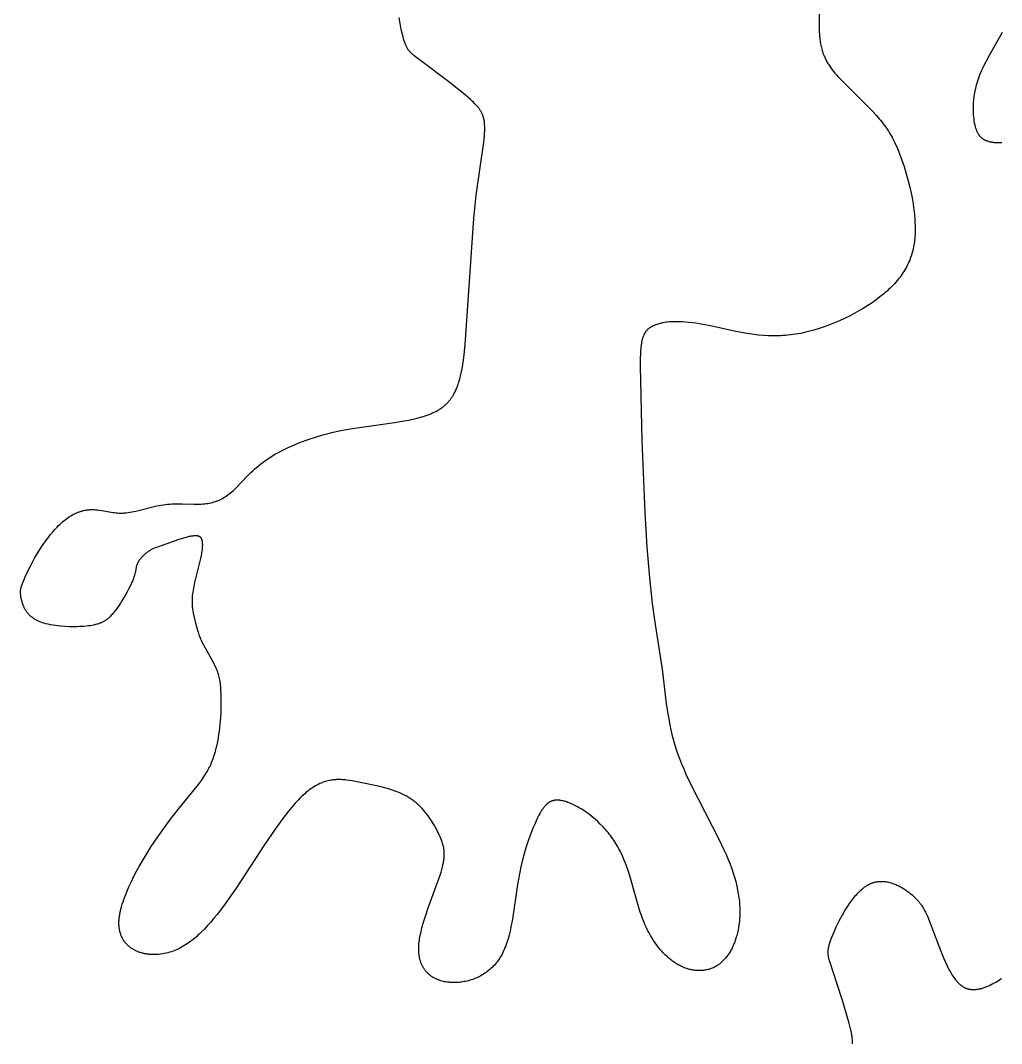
# Model space of a CAD drawing. Extents: x -2154 to -1864, y -146 to 54.
# Drawn here: x -2064.8 to -2005, y -83.5 to -21.1 of the extents above; entities that cross this region are included whole.
import ezdxf

# ---------------------------------------------------------------- set-up
doc = ezdxf.new("R2010")
doc.units = 0
doc.layers.add('DEFAULT', color=7, linetype='CONTINUOUS')

msp = doc.modelspace()

# ---------------------------------------------------------------- linework, layer by layer
at = {"layer": 'DEFAULT'}
for points in [[(-2016.063, -19.607), (-2016.094, -21.351), (-2016.091, -21.563), (-2016.085, -21.776), (-2016.073, -21.974), (-2016.065, -22.073), (-2016.055, -22.171), (-2016.045, -22.257), (-2016.033, -22.343), (-2016.019, -22.428), (-2016.004, -22.513), (-2015.988, -22.598), (-2015.969, -22.682), (-2015.949, -22.766), (-2015.926, -22.85), (-2015.906, -22.921), (-2015.884, -22.993), (-2015.86, -23.063), (-2015.835, -23.134), (-2015.808, -23.203), (-2015.78, -23.272), (-2015.75, -23.341), (-2015.719, -23.408), (-2015.689, -23.47), (-2015.658, -23.531), (-2015.625, -23.591), (-2015.592, -23.651), (-2015.557, -23.71), (-2015.521, -23.768), (-2015.484, -23.826), (-2015.446, -23.883), (-2015.37, -23.991), (-2015.29, -24.098), (-2015.207, -24.202), (-2015.122, -24.304), (-2015.025, -24.415), (-2014.927, -24.524), (-2014.725, -24.738), (-2012.829, -26.636), (-2012.589, -26.895), (-2012.418, -27.089), (-2012.335, -27.188), (-2012.254, -27.288), (-2012.172, -27.394), (-2012.092, -27.501), (-2012.015, -27.61), (-2011.94, -27.72), (-2011.861, -27.843), (-2011.785, -27.967), (-2011.711, -28.093), (-2011.641, -28.22), (-2011.564, -28.367), (-2011.49, -28.515), (-2011.419, -28.664), (-2011.351, -28.815), (-2011.265, -29.019), (-2011.182, -29.225), (-2011.037, -29.615), (-2010.904, -30.01), (-2010.771, -30.445), (-2010.65, -30.884), (-2010.538, -31.346), (-2010.44, -31.81), (-2010.397, -32.044), (-2010.358, -32.279), (-2010.324, -32.515), (-2010.294, -32.751), (-2010.269, -32.985), (-2010.249, -33.22), (-2010.238, -33.418), (-2010.23, -33.616), (-2010.228, -33.836), (-2010.232, -34.055), (-2010.237, -34.165), (-2010.243, -34.274), (-2010.252, -34.384), (-2010.263, -34.493), (-2010.275, -34.598), (-2010.29, -34.703), (-2010.307, -34.808), (-2010.326, -34.912), (-2010.347, -35.016), (-2010.371, -35.119), (-2010.397, -35.222), (-2010.425, -35.324), (-2010.456, -35.425), (-2010.489, -35.526), (-2010.525, -35.625), (-2010.563, -35.724), (-2010.605, -35.823), (-2010.648, -35.921), (-2010.695, -36.018), (-2010.743, -36.114), (-2010.797, -36.214), (-2010.854, -36.313), (-2010.913, -36.41), (-2010.974, -36.505), (-2011.038, -36.599), (-2011.103, -36.692), (-2011.171, -36.783), (-2011.241, -36.873), (-2011.322, -36.971), (-2011.405, -37.068), (-2011.49, -37.162), (-2011.577, -37.255), (-2011.666, -37.346), (-2011.757, -37.435), (-2011.849, -37.522), (-2011.943, -37.608), (-2012.049, -37.701), (-2012.156, -37.792), (-2012.376, -37.969), (-2012.614, -38.149), (-2012.858, -38.321), (-2013.123, -38.498), (-2013.392, -38.666), (-2013.666, -38.828), (-2013.944, -38.983), (-2014.239, -39.137), (-2014.538, -39.284), (-2014.84, -39.423), (-2015.146, -39.554), (-2015.458, -39.678), (-2015.774, -39.794), (-2016.093, -39.901), (-2016.415, -39.998), (-2016.735, -40.084), (-2017.058, -40.159), (-2017.215, -40.192), (-2017.373, -40.221), (-2017.531, -40.248), (-2017.69, -40.271), (-2017.842, -40.291), (-2017.994, -40.307), (-2018.147, -40.321), (-2018.3, -40.331), (-2018.453, -40.339), (-2018.607, -40.344), (-2018.76, -40.346), (-2018.913, -40.346), (-2019.204, -40.338), (-2019.494, -40.321), (-2019.784, -40.296), (-2020.073, -40.263), (-2020.347, -40.225), (-2020.62, -40.182), (-2021.165, -40.081), (-2022.722, -39.742), (-2023.181, -39.649), (-2023.395, -39.611), (-2023.609, -39.578), (-2023.824, -39.548), (-2024.04, -39.523), (-2024.233, -39.506), (-2024.426, -39.493), (-2024.619, -39.485), (-2024.813, -39.482), (-2024.949, -39.484), (-2025.085, -39.489), (-2025.22, -39.498), (-2025.356, -39.511), (-2025.431, -39.52), (-2025.507, -39.531), (-2025.582, -39.543), (-2025.657, -39.557), (-2025.726, -39.571), (-2025.794, -39.587), (-2025.861, -39.604), (-2025.928, -39.624), (-2025.989, -39.643), (-2026.049, -39.664), (-2026.108, -39.687), (-2026.167, -39.711), (-2026.219, -39.736), (-2026.245, -39.748), (-2026.271, -39.762), (-2026.296, -39.775), (-2026.322, -39.79), (-2026.347, -39.804), (-2026.371, -39.819), (-2026.394, -39.834), (-2026.416, -39.848), (-2026.438, -39.864), (-2026.459, -39.879), (-2026.48, -39.895), (-2026.501, -39.912), (-2026.521, -39.929), (-2026.541, -39.947), (-2026.56, -39.964), (-2026.578, -39.981), (-2026.596, -40), (-2026.613, -40.018), (-2026.63, -40.037), (-2026.646, -40.056), (-2026.662, -40.076), (-2026.678, -40.096), (-2026.693, -40.118), (-2026.708, -40.14), (-2026.723, -40.162), (-2026.737, -40.185), (-2026.75, -40.208), (-2026.763, -40.231), (-2026.775, -40.255), (-2026.787, -40.279), (-2026.799, -40.307), (-2026.811, -40.335), (-2026.823, -40.363), (-2026.834, -40.392), (-2026.844, -40.42), (-2026.854, -40.449), (-2026.872, -40.507), (-2026.882, -40.542), (-2026.891, -40.577), (-2026.908, -40.648), (-2026.922, -40.718), (-2026.935, -40.79), (-2026.952, -40.903), (-2026.966, -41.016), (-2026.978, -41.13), (-2026.987, -41.243), (-2026.999, -41.462), (-2027.007, -41.681), (-2027.013, -42.201), (-2026.904, -46.728), (-2026.727, -51.131), (-2026.603, -53.25), (-2026.451, -55.124), (-2026.276, -56.677), (-2026.092, -57.965), (-2025.664, -60.683), (-2025.417, -62.779), (-2025.343, -63.3), (-2025.25, -63.847), (-2025.197, -64.119), (-2025.139, -64.39), (-2025.071, -64.679), (-2024.997, -64.967), (-2024.916, -65.253), (-2024.828, -65.537), (-2024.727, -65.841), (-2024.617, -66.142), (-2024.489, -66.47), (-2024.357, -66.784), (-2024.219, -67.096), (-2023.919, -67.736), (-2022.198, -71.101), (-2021.905, -71.716), (-2021.771, -72.011), (-2021.644, -72.309), (-2021.53, -72.592), (-2021.424, -72.877), (-2021.336, -73.137), (-2021.254, -73.399), (-2021.181, -73.664), (-2021.115, -73.93), (-2021.065, -74.165), (-2021.022, -74.402), (-2020.986, -74.64), (-2020.959, -74.879), (-2020.942, -75.09), (-2020.931, -75.301), (-2020.928, -75.512), (-2020.929, -75.618), (-2020.932, -75.723), (-2020.942, -75.909), (-2020.958, -76.095), (-2020.981, -76.279), (-2021.009, -76.463), (-2021.041, -76.631), (-2021.078, -76.797), (-2021.119, -76.953), (-2021.164, -77.108), (-2021.21, -77.25), (-2021.261, -77.39), (-2021.289, -77.46), (-2021.317, -77.529), (-2021.347, -77.597), (-2021.378, -77.665), (-2021.408, -77.726), (-2021.438, -77.786), (-2021.47, -77.845), (-2021.503, -77.904), (-2021.537, -77.962), (-2021.572, -78.02), (-2021.609, -78.076), (-2021.647, -78.132), (-2021.682, -78.182), (-2021.719, -78.231), (-2021.757, -78.28), (-2021.796, -78.327), (-2021.836, -78.374), (-2021.877, -78.419), (-2021.919, -78.464), (-2021.963, -78.507), (-2022.004, -78.547), (-2022.047, -78.585), (-2022.091, -78.623), (-2022.135, -78.659), (-2022.181, -78.694), (-2022.228, -78.728), (-2022.275, -78.76), (-2022.323, -78.792), (-2022.371, -78.82), (-2022.419, -78.848), (-2022.468, -78.874), (-2022.517, -78.899), (-2022.567, -78.922), (-2022.618, -78.944), (-2022.67, -78.965), (-2022.722, -78.984), (-2022.774, -79.002), (-2022.827, -79.018), (-2022.88, -79.032), (-2022.934, -79.045), (-2022.988, -79.057), (-2023.042, -79.067), (-2023.097, -79.076), (-2023.151, -79.083), (-2023.207, -79.089), (-2023.264, -79.093), (-2023.32, -79.096), (-2023.376, -79.097), (-2023.433, -79.097), (-2023.489, -79.096), (-2023.545, -79.093), (-2023.602, -79.089), (-2023.66, -79.083), (-2023.718, -79.075), (-2023.777, -79.066), (-2023.835, -79.056), (-2023.892, -79.044), (-2023.95, -79.031), (-2024.007, -79.017), (-2024.063, -79.001), (-2024.123, -78.983), (-2024.183, -78.963), (-2024.242, -78.943), (-2024.3, -78.921), (-2024.359, -78.897), (-2024.416, -78.872), (-2024.473, -78.847), (-2024.53, -78.82), (-2024.595, -78.787), (-2024.66, -78.752), (-2024.724, -78.716), (-2024.787, -78.679), (-2024.849, -78.64), (-2024.911, -78.6), (-2024.971, -78.559), (-2025.031, -78.517), (-2025.089, -78.473), (-2025.147, -78.429), (-2025.203, -78.384), (-2025.259, -78.338), (-2025.314, -78.29), (-2025.368, -78.242), (-2025.474, -78.143), (-2025.53, -78.088), (-2025.585, -78.031), (-2025.693, -77.916), (-2025.796, -77.797), (-2025.896, -77.675), (-2026, -77.539), (-2026.1, -77.399), (-2026.196, -77.256), (-2026.287, -77.111), (-2026.383, -76.95), (-2026.473, -76.785), (-2026.56, -76.618), (-2026.641, -76.449), (-2026.721, -76.272), (-2026.796, -76.094), (-2026.867, -75.913), (-2026.934, -75.731), (-2027.005, -75.525), (-2027.072, -75.317), (-2027.608, -73.453), (-2027.754, -72.991), (-2027.833, -72.762), (-2027.917, -72.535), (-2028.006, -72.31), (-2028.101, -72.088), (-2028.203, -71.869), (-2028.256, -71.761), (-2028.312, -71.654), (-2028.369, -71.548), (-2028.428, -71.444), (-2028.49, -71.34), (-2028.553, -71.238), (-2028.618, -71.139), (-2028.685, -71.042), (-2028.754, -70.945), (-2028.825, -70.85), (-2028.897, -70.758), (-2028.97, -70.667), (-2029.046, -70.577), (-2029.122, -70.488), (-2029.201, -70.402), (-2029.281, -70.316), (-2029.445, -70.149), (-2029.605, -69.997), (-2029.769, -69.85), (-2029.938, -69.709), (-2030.112, -69.573), (-2030.282, -69.448), (-2030.456, -69.329), (-2030.623, -69.222), (-2030.708, -69.171), (-2030.794, -69.121), (-2030.875, -69.077), (-2030.956, -69.034), (-2031.038, -68.992), (-2031.12, -68.952), (-2031.196, -68.918), (-2031.272, -68.885), (-2031.349, -68.853), (-2031.427, -68.824), (-2031.496, -68.799), (-2031.566, -68.777), (-2031.636, -68.756), (-2031.707, -68.737), (-2031.768, -68.724), (-2031.83, -68.712), (-2031.861, -68.707), (-2031.892, -68.702), (-2031.923, -68.698), (-2031.954, -68.695), (-2031.981, -68.693), (-2032.008, -68.691), (-2032.034, -68.69), (-2032.061, -68.689), (-2032.088, -68.689), (-2032.115, -68.69), (-2032.141, -68.691), (-2032.168, -68.693), (-2032.192, -68.695), (-2032.215, -68.698), (-2032.239, -68.702), (-2032.263, -68.706), (-2032.286, -68.71), (-2032.309, -68.715), (-2032.332, -68.721), (-2032.355, -68.728), (-2032.377, -68.734), (-2032.398, -68.741), (-2032.419, -68.749), (-2032.44, -68.757), (-2032.461, -68.766), (-2032.481, -68.775), (-2032.501, -68.785), (-2032.521, -68.796), (-2032.541, -68.807), (-2032.561, -68.818), (-2032.58, -68.83), (-2032.599, -68.842), (-2032.617, -68.855), (-2032.636, -68.868), (-2032.654, -68.882), (-2032.672, -68.896), (-2032.69, -68.912), (-2032.709, -68.927), (-2032.727, -68.943), (-2032.744, -68.96), (-2032.761, -68.977), (-2032.778, -68.994), (-2032.812, -69.029), (-2032.846, -69.069), (-2032.88, -69.109), (-2032.912, -69.151), (-2032.943, -69.193), (-2032.976, -69.241), (-2033.008, -69.289), (-2033.039, -69.338), (-2033.069, -69.388), (-2033.132, -69.498), (-2033.192, -69.609), (-2033.253, -69.731), (-2033.312, -69.854), (-2033.428, -70.107), (-2033.539, -70.362), (-2033.643, -70.619), (-2033.742, -70.879), (-2033.87, -71.239), (-2033.988, -71.603), (-2034.096, -71.969), (-2034.194, -72.339), (-2034.295, -72.763), (-2034.384, -73.19), (-2034.495, -73.828), (-2034.812, -75.958), (-2034.904, -76.441), (-2034.956, -76.682), (-2035.015, -76.921), (-2035.078, -77.149), (-2035.112, -77.262), (-2035.148, -77.375), (-2035.185, -77.481), (-2035.223, -77.587), (-2035.264, -77.692), (-2035.307, -77.796), (-2035.351, -77.895), (-2035.397, -77.993), (-2035.446, -78.089), (-2035.498, -78.184), (-2035.551, -78.273), (-2035.606, -78.361), (-2035.664, -78.446), (-2035.725, -78.53), (-2035.785, -78.608), (-2035.847, -78.684), (-2035.912, -78.757), (-2035.979, -78.829), (-2036.049, -78.899), (-2036.12, -78.966), (-2036.194, -79.031), (-2036.269, -79.094), (-2036.343, -79.151), (-2036.418, -79.207), (-2036.495, -79.26), (-2036.574, -79.311), (-2036.654, -79.359), (-2036.735, -79.405), (-2036.817, -79.449), (-2036.901, -79.491), (-2036.982, -79.529), (-2037.065, -79.564), (-2037.148, -79.598), (-2037.232, -79.629), (-2037.317, -79.658), (-2037.403, -79.685), (-2037.49, -79.709), (-2037.577, -79.731), (-2037.66, -79.75), (-2037.744, -79.767), (-2037.829, -79.782), (-2037.914, -79.795), (-2037.999, -79.806), (-2038.085, -79.814), (-2038.17, -79.82), (-2038.256, -79.824), (-2038.338, -79.826), (-2038.421, -79.826), (-2038.503, -79.823), (-2038.585, -79.818), (-2038.638, -79.814), (-2038.69, -79.809), (-2038.743, -79.803), (-2038.796, -79.796), (-2038.873, -79.784), (-2038.949, -79.77), (-2039.026, -79.753), (-2039.101, -79.734), (-2039.174, -79.714), (-2039.246, -79.691), (-2039.317, -79.665), (-2039.353, -79.652), (-2039.388, -79.637), (-2039.421, -79.623), (-2039.455, -79.608), (-2039.488, -79.593), (-2039.521, -79.576), (-2039.554, -79.56), (-2039.586, -79.542), (-2039.618, -79.524), (-2039.65, -79.506), (-2039.68, -79.487), (-2039.711, -79.467), (-2039.741, -79.447), (-2039.771, -79.427), (-2039.8, -79.405), (-2039.829, -79.384), (-2039.857, -79.361), (-2039.885, -79.338), (-2039.912, -79.315), (-2039.939, -79.29), (-2039.966, -79.266), (-2039.992, -79.24), (-2040.017, -79.214), (-2040.042, -79.188), (-2040.066, -79.161), (-2040.09, -79.134), (-2040.113, -79.105), (-2040.136, -79.076), (-2040.158, -79.047), (-2040.18, -79.017), (-2040.201, -78.987), (-2040.221, -78.956), (-2040.241, -78.925), (-2040.26, -78.893), (-2040.279, -78.86), (-2040.297, -78.826), (-2040.315, -78.792), (-2040.332, -78.757), (-2040.348, -78.723), (-2040.363, -78.687), (-2040.378, -78.652), (-2040.392, -78.616), (-2040.405, -78.578), (-2040.419, -78.54), (-2040.431, -78.501), (-2040.443, -78.462), (-2040.453, -78.423), (-2040.463, -78.383), (-2040.473, -78.344), (-2040.481, -78.304), (-2040.49, -78.261), (-2040.497, -78.218), (-2040.504, -78.174), (-2040.51, -78.131), (-2040.515, -78.087), (-2040.52, -78.043), (-2040.526, -77.955), (-2040.53, -77.86), (-2040.531, -77.764), (-2040.529, -77.668), (-2040.524, -77.572), (-2040.516, -77.468), (-2040.504, -77.365), (-2040.491, -77.262), (-2040.475, -77.159), (-2040.456, -77.049), (-2040.435, -76.939), (-2040.387, -76.721), (-2040.331, -76.493), (-2040.269, -76.266), (-2040.194, -76.013), (-2040.114, -75.761), (-2039.944, -75.262), (-2039.282, -73.437), (-2039.222, -73.258), (-2039.166, -73.078), (-2039.121, -72.92), (-2039.08, -72.762), (-2039.049, -72.63), (-2039.022, -72.497), (-2039.01, -72.43), (-2039, -72.363), (-2038.991, -72.296), (-2038.983, -72.228), (-2038.978, -72.171), (-2038.974, -72.114), (-2038.971, -72.057), (-2038.97, -72), (-2038.97, -71.957), (-2038.97, -71.914), (-2038.972, -71.871), (-2038.975, -71.828), (-2038.979, -71.778), (-2038.984, -71.728), (-2038.99, -71.678), (-2038.998, -71.629), (-2039.007, -71.58), (-2039.017, -71.531), (-2039.029, -71.482), (-2039.041, -71.434), (-2039.054, -71.386), (-2039.069, -71.338), (-2039.1, -71.244), (-2039.12, -71.189), (-2039.141, -71.134), (-2039.185, -71.025), (-2039.231, -70.918), (-2039.28, -70.812), (-2039.391, -70.583), (-2039.509, -70.359), (-2039.576, -70.239), (-2039.646, -70.121), (-2039.718, -70.004), (-2039.792, -69.888), (-2039.872, -69.769), (-2039.956, -69.652), (-2040.042, -69.537), (-2040.131, -69.425), (-2040.225, -69.313), (-2040.323, -69.204), (-2040.424, -69.098), (-2040.528, -68.995), (-2040.582, -68.945), (-2040.637, -68.896), (-2040.692, -68.848), (-2040.748, -68.802), (-2040.806, -68.756), (-2040.864, -68.711), (-2040.923, -68.668), (-2040.983, -68.626), (-2041.045, -68.585), (-2041.108, -68.546), (-2041.171, -68.507), (-2041.236, -68.47), (-2041.3, -68.434), (-2041.366, -68.399), (-2041.499, -68.334), (-2041.639, -68.27), (-2041.781, -68.211), (-2041.924, -68.156), (-2042.068, -68.104), (-2042.221, -68.054), (-2042.374, -68.007), (-2042.683, -67.921), (-2043.005, -67.842), (-2044.104, -67.605), (-2044.598, -67.51), (-2044.764, -67.483), (-2044.929, -67.462), (-2045.011, -67.453), (-2045.094, -67.446), (-2045.177, -67.44), (-2045.26, -67.436), (-2045.343, -67.434), (-2045.426, -67.433), (-2045.483, -67.434), (-2045.54, -67.436), (-2045.597, -67.44), (-2045.654, -67.444), (-2045.71, -67.449), (-2045.767, -67.455), (-2045.824, -67.463), (-2045.88, -67.471), (-2045.966, -67.487), (-2046.052, -67.505), (-2046.137, -67.526), (-2046.221, -67.55), (-2046.309, -67.578), (-2046.397, -67.609), (-2046.483, -67.643), (-2046.569, -67.679), (-2046.661, -67.723), (-2046.751, -67.769), (-2046.84, -67.818), (-2046.927, -67.87), (-2047.023, -67.931), (-2047.116, -67.995), (-2047.207, -68.061), (-2047.297, -68.13), (-2047.395, -68.21), (-2047.491, -68.293), (-2047.585, -68.379), (-2047.677, -68.466), (-2047.778, -68.566), (-2047.876, -68.669), (-2048.068, -68.878), (-2048.272, -69.114), (-2048.469, -69.355), (-2048.676, -69.618), (-2048.877, -69.885), (-2049.289, -70.458), (-2049.918, -71.382), (-2051.675, -74.058), (-2052.059, -74.618), (-2052.456, -75.169), (-2052.832, -75.659), (-2053.027, -75.9), (-2053.226, -76.136), (-2053.417, -76.35), (-2053.612, -76.559), (-2053.804, -76.751), (-2053.903, -76.845), (-2054.003, -76.937), (-2054.099, -77.023), (-2054.198, -77.107), (-2054.298, -77.189), (-2054.399, -77.269), (-2054.498, -77.343), (-2054.599, -77.415), (-2054.701, -77.484), (-2054.805, -77.551), (-2054.906, -77.612), (-2055.01, -77.671), (-2055.114, -77.727), (-2055.221, -77.779), (-2055.32, -77.824), (-2055.42, -77.867), (-2055.522, -77.906), (-2055.624, -77.942), (-2055.733, -77.977), (-2055.843, -78.007), (-2055.953, -78.034), (-2056.065, -78.058), (-2056.175, -78.077), (-2056.286, -78.093), (-2056.398, -78.105), (-2056.509, -78.113), (-2056.618, -78.117), (-2056.673, -78.118), (-2056.728, -78.117), (-2056.782, -78.116), (-2056.837, -78.114), (-2056.891, -78.11), (-2056.946, -78.106), (-2056.998, -78.101), (-2057.051, -78.095), (-2057.103, -78.088), (-2057.155, -78.08), (-2057.207, -78.071), (-2057.259, -78.061), (-2057.31, -78.05), (-2057.362, -78.037), (-2057.411, -78.025), (-2057.46, -78.011), (-2057.509, -77.996), (-2057.558, -77.98), (-2057.606, -77.963), (-2057.654, -77.945), (-2057.701, -77.926), (-2057.748, -77.905), (-2057.793, -77.884), (-2057.838, -77.862), (-2057.882, -77.839), (-2057.926, -77.815), (-2057.969, -77.79), (-2058.012, -77.764), (-2058.053, -77.737), (-2058.094, -77.708), (-2058.134, -77.679), (-2058.173, -77.649), (-2058.211, -77.617), (-2058.249, -77.585), (-2058.285, -77.552), (-2058.32, -77.517), (-2058.355, -77.482), (-2058.388, -77.445), (-2058.421, -77.408), (-2058.452, -77.369), (-2058.483, -77.329), (-2058.512, -77.288), (-2058.54, -77.246), (-2058.567, -77.204), (-2058.592, -77.161), (-2058.616, -77.117), (-2058.64, -77.07), (-2058.663, -77.022), (-2058.684, -76.974), (-2058.703, -76.925), (-2058.721, -76.875), (-2058.738, -76.825), (-2058.753, -76.774), (-2058.766, -76.723), (-2058.78, -76.667), (-2058.791, -76.61), (-2058.801, -76.554), (-2058.81, -76.496), (-2058.816, -76.439), (-2058.822, -76.381), (-2058.825, -76.324), (-2058.827, -76.266), (-2058.828, -76.201), (-2058.827, -76.137), (-2058.825, -76.072), (-2058.821, -76.008), (-2058.816, -75.944), (-2058.809, -75.879), (-2058.801, -75.815), (-2058.792, -75.751), (-2058.781, -75.681), (-2058.768, -75.61), (-2058.74, -75.47), (-2058.707, -75.331), (-2058.67, -75.193), (-2058.626, -75.043), (-2058.579, -74.893), (-2058.528, -74.745), (-2058.475, -74.598), (-2058.415, -74.441), (-2058.351, -74.285), (-2058.218, -73.976), (-2058.068, -73.655), (-2057.91, -73.337), (-2057.75, -73.033), (-2057.584, -72.732), (-2057.237, -72.138), (-2056.852, -71.523), (-2056.449, -70.919), (-2056.055, -70.361), (-2055.672, -69.847), (-2054.97, -68.964), (-2054.045, -67.826), (-2053.918, -67.658), (-2053.794, -67.488), (-2053.683, -67.327), (-2053.576, -67.163), (-2053.474, -66.996), (-2053.426, -66.911), (-2053.378, -66.825), (-2053.333, -66.74), (-2053.29, -66.653), (-2053.248, -66.565), (-2053.208, -66.477), (-2053.169, -66.386), (-2053.131, -66.294), (-2053.096, -66.201), (-2053.062, -66.107), (-2053.029, -66.009), (-2052.997, -65.911), (-2052.939, -65.712), (-2052.886, -65.512), (-2052.839, -65.31), (-2052.796, -65.103), (-2052.759, -64.895), (-2052.725, -64.686), (-2052.696, -64.477), (-2052.65, -64.066), (-2052.617, -63.654), (-2052.597, -63.276), (-2052.587, -62.896), (-2052.586, -62.559), (-2052.591, -62.256), (-2052.6, -62.003), (-2052.618, -61.75), (-2052.627, -61.651), (-2052.638, -61.551), (-2052.652, -61.451), (-2052.668, -61.352), (-2052.684, -61.27), (-2052.702, -61.188), (-2052.722, -61.107), (-2052.744, -61.027), (-2052.767, -60.954), (-2052.792, -60.881), (-2052.819, -60.809), (-2052.847, -60.738), (-2052.879, -60.665), (-2052.912, -60.592), (-2052.982, -60.449), (-2053.146, -60.138), (-2053.645, -59.234), (-2053.725, -59.079), (-2053.793, -58.935), (-2053.826, -58.863), (-2053.857, -58.79), (-2053.883, -58.724), (-2053.908, -58.658), (-2053.932, -58.592), (-2053.955, -58.525), (-2053.994, -58.402), (-2054.029, -58.279), (-2054.087, -58.044), (-2054.27, -57.264), (-2054.296, -57.128), (-2054.308, -57.052), (-2054.319, -56.976), (-2054.329, -56.9), (-2054.336, -56.823), (-2054.342, -56.736), (-2054.346, -56.649), (-2054.348, -56.562), (-2054.347, -56.474), (-2054.344, -56.38), (-2054.338, -56.285), (-2054.33, -56.191), (-2054.319, -56.097), (-2054.304, -55.987), (-2054.287, -55.878), (-2054.244, -55.644), (-2054.194, -55.412), (-2053.835, -53.946), (-2053.795, -53.754), (-2053.776, -53.658), (-2053.76, -53.562), (-2053.748, -53.483), (-2053.737, -53.404), (-2053.729, -53.325), (-2053.722, -53.246), (-2053.719, -53.186), (-2053.717, -53.126), (-2053.717, -53.097), (-2053.718, -53.067), (-2053.719, -53.037), (-2053.72, -53.007), (-2053.722, -52.982), (-2053.725, -52.956), (-2053.728, -52.931), (-2053.732, -52.906), (-2053.736, -52.884), (-2053.74, -52.863), (-2053.745, -52.841), (-2053.751, -52.82), (-2053.756, -52.802), (-2053.762, -52.785), (-2053.766, -52.776), (-2053.769, -52.767), (-2053.773, -52.759), (-2053.776, -52.75), (-2053.78, -52.743), (-2053.783, -52.736), (-2053.787, -52.729), (-2053.79, -52.722), (-2053.794, -52.715), (-2053.798, -52.708), (-2053.803, -52.701), (-2053.807, -52.694), (-2053.811, -52.689), (-2053.815, -52.683), (-2053.82, -52.678), (-2053.824, -52.672), (-2053.828, -52.667), (-2053.833, -52.662), (-2053.838, -52.656), (-2053.843, -52.651), (-2053.848, -52.647), (-2053.853, -52.642), (-2053.858, -52.637), (-2053.863, -52.633), (-2053.869, -52.628), (-2053.874, -52.624), (-2053.88, -52.62), (-2053.886, -52.616), (-2053.892, -52.612), (-2053.898, -52.608), (-2053.905, -52.605), (-2053.911, -52.601), (-2053.918, -52.598), (-2053.924, -52.595), (-2053.931, -52.592), (-2053.938, -52.589), (-2053.945, -52.586), (-2053.952, -52.583), (-2053.959, -52.581), (-2053.966, -52.578), (-2053.973, -52.576), (-2053.98, -52.574), (-2053.994, -52.57), (-2054.003, -52.568), (-2054.013, -52.566), (-2054.022, -52.564), (-2054.031, -52.562), (-2054.049, -52.559), (-2054.068, -52.557), (-2054.086, -52.555), (-2054.105, -52.554), (-2054.123, -52.553), (-2054.142, -52.553), (-2054.165, -52.553), (-2054.187, -52.553), (-2054.21, -52.554), (-2054.232, -52.555), (-2054.278, -52.559), (-2054.323, -52.565), (-2054.377, -52.572), (-2054.431, -52.582), (-2054.485, -52.592), (-2054.539, -52.604), (-2054.628, -52.624), (-2054.717, -52.647), (-2054.893, -52.697), (-2055.166, -52.782), (-2056.257, -53.157), (-2056.443, -53.223), (-2056.535, -53.258), (-2056.627, -53.295), (-2056.71, -53.332), (-2056.751, -53.352), (-2056.792, -53.373), (-2056.833, -53.394), (-2056.874, -53.417), (-2056.914, -53.441), (-2056.954, -53.465), (-2056.996, -53.492), (-2057.037, -53.519), (-2057.077, -53.548), (-2057.117, -53.577), (-2057.158, -53.608), (-2057.199, -53.64), (-2057.238, -53.673), (-2057.277, -53.707), (-2057.315, -53.74), (-2057.352, -53.775), (-2057.389, -53.811), (-2057.424, -53.847), (-2057.457, -53.882), (-2057.489, -53.918), (-2057.52, -53.954), (-2057.55, -53.992), (-2057.576, -54.026), (-2057.601, -54.062), (-2057.613, -54.08), (-2057.625, -54.098), (-2057.636, -54.116), (-2057.647, -54.135), (-2057.657, -54.151), (-2057.666, -54.168), (-2057.675, -54.185), (-2057.683, -54.203), (-2057.691, -54.22), (-2057.699, -54.238), (-2057.707, -54.256), (-2057.714, -54.273), (-2057.726, -54.308), (-2057.738, -54.344), (-2057.749, -54.379), (-2057.759, -54.415), (-2057.768, -54.452), (-2057.776, -54.49), (-2057.847, -54.828), (-2057.869, -54.917), (-2057.884, -54.968), (-2057.899, -55.018), (-2057.915, -55.068), (-2057.933, -55.118), (-2057.969, -55.216), (-2058.009, -55.314), (-2058.058, -55.427), (-2058.11, -55.539), (-2058.219, -55.759), (-2058.353, -56.013), (-2058.494, -56.262), (-2058.655, -56.531), (-2058.738, -56.664), (-2058.824, -56.795), (-2058.913, -56.924), (-2059.004, -57.051), (-2059.096, -57.172), (-2059.191, -57.29), (-2059.241, -57.349), (-2059.293, -57.406), (-2059.346, -57.462), (-2059.373, -57.49), (-2059.401, -57.517), (-2059.427, -57.542), (-2059.455, -57.567), (-2059.482, -57.591), (-2059.511, -57.614), (-2059.539, -57.637), (-2059.568, -57.66), (-2059.598, -57.681), (-2059.628, -57.703), (-2059.662, -57.725), (-2059.695, -57.746), (-2059.73, -57.766), (-2059.764, -57.786), (-2059.8, -57.805), (-2059.835, -57.823), (-2059.871, -57.84), (-2059.908, -57.857), (-2059.95, -57.875), (-2059.993, -57.891), (-2060.037, -57.907), (-2060.08, -57.922), (-2060.124, -57.937), (-2060.168, -57.95), (-2060.257, -57.974), (-2060.311, -57.987), (-2060.366, -57.999), (-2060.475, -58.021), (-2060.585, -58.039), (-2060.695, -58.054), (-2060.83, -58.07), (-2060.965, -58.082), (-2061.1, -58.091), (-2061.236, -58.098), (-2061.389, -58.103), (-2061.542, -58.105), (-2061.696, -58.104), (-2061.849, -58.1), (-2062.113, -58.088), (-2062.376, -58.068), (-2062.534, -58.051), (-2062.691, -58.031), (-2062.844, -58.008), (-2062.996, -57.981), (-2063.142, -57.951), (-2063.286, -57.916), (-2063.354, -57.898), (-2063.421, -57.878), (-2063.488, -57.857), (-2063.554, -57.835), (-2063.632, -57.807), (-2063.708, -57.776), (-2063.745, -57.759), (-2063.783, -57.742), (-2063.82, -57.724), (-2063.856, -57.706), (-2063.905, -57.68), (-2063.953, -57.652), (-2064, -57.623), (-2064.047, -57.592), (-2064.092, -57.56), (-2064.136, -57.527), (-2064.179, -57.492), (-2064.221, -57.455), (-2064.257, -57.423), (-2064.291, -57.389), (-2064.325, -57.355), (-2064.357, -57.319), (-2064.388, -57.283), (-2064.418, -57.245), (-2064.447, -57.207), (-2064.475, -57.168), (-2064.499, -57.133), (-2064.521, -57.097), (-2064.543, -57.06), (-2064.564, -57.023), (-2064.584, -56.986), (-2064.603, -56.948), (-2064.621, -56.909), (-2064.638, -56.87), (-2064.653, -56.836), (-2064.666, -56.802), (-2064.68, -56.767), (-2064.692, -56.732), (-2064.715, -56.661), (-2064.736, -56.59), (-2064.753, -56.527), (-2064.788, -56.376), (-2064.809, -56.272), (-2064.818, -56.226), (-2064.825, -56.18), (-2064.831, -56.134), (-2064.834, -56.111), (-2064.836, -56.087), (-2064.837, -56.065), (-2064.838, -56.044), (-2064.839, -56.022), (-2064.839, -56), (-2064.839, -55.978), (-2064.838, -55.956), (-2064.837, -55.934), (-2064.835, -55.912), (-2064.833, -55.889), (-2064.83, -55.866), (-2064.826, -55.844), (-2064.823, -55.821), (-2064.818, -55.798), (-2064.813, -55.775), (-2064.803, -55.73), (-2064.789, -55.678), (-2064.773, -55.626), (-2064.756, -55.574), (-2064.737, -55.522), (-2064.676, -55.361), (-2064.615, -55.212), (-2064.552, -55.064), (-2064.392, -54.716), (-2064.192, -54.315), (-2064.086, -54.117), (-2063.977, -53.92), (-2063.852, -53.705), (-2063.723, -53.493), (-2063.589, -53.283), (-2063.45, -53.077), (-2063.304, -52.87), (-2063.153, -52.668), (-2062.999, -52.473), (-2062.839, -52.282), (-2062.759, -52.192), (-2062.678, -52.104), (-2062.596, -52.017), (-2062.511, -51.932), (-2062.432, -51.855), (-2062.352, -51.779), (-2062.269, -51.706), (-2062.185, -51.635), (-2062.102, -51.568), (-2062.017, -51.504), (-2061.931, -51.443), (-2061.842, -51.383), (-2061.757, -51.33), (-2061.671, -51.28), (-2061.583, -51.233), (-2061.538, -51.21), (-2061.493, -51.188), (-2061.45, -51.169), (-2061.406, -51.149), (-2061.362, -51.131), (-2061.318, -51.113), (-2061.273, -51.097), (-2061.229, -51.081), (-2061.183, -51.066), (-2061.138, -51.051), (-2061.094, -51.038), (-2061.05, -51.026), (-2061.005, -51.015), (-2060.961, -51.005), (-2060.916, -50.996), (-2060.871, -50.987), (-2060.825, -50.979), (-2060.78, -50.972), (-2060.735, -50.967), (-2060.69, -50.962), (-2060.645, -50.958), (-2060.6, -50.954), (-2060.554, -50.952), (-2060.509, -50.951), (-2060.464, -50.95), (-2060.419, -50.951), (-2060.373, -50.952), (-2060.328, -50.954), (-2060.237, -50.961), (-2060.147, -50.97), (-2060.057, -50.981), (-2059.875, -51.01), (-2059.298, -51.112), (-2059.201, -51.126), (-2059.104, -51.138), (-2059.006, -51.148), (-2058.908, -51.156), (-2058.805, -51.162), (-2058.701, -51.164), (-2058.597, -51.162), (-2058.545, -51.16), (-2058.493, -51.157), (-2058.436, -51.153), (-2058.38, -51.147), (-2058.267, -51.134), (-2058.154, -51.117), (-2058.042, -51.097), (-2057.801, -51.047), (-2056.765, -50.79), (-2056.506, -50.731), (-2056.377, -50.705), (-2056.247, -50.68), (-2056.116, -50.658), (-2055.985, -50.64), (-2055.857, -50.625), (-2055.729, -50.613), (-2055.601, -50.604), (-2055.472, -50.598), (-2055.224, -50.593), (-2054.976, -50.594), (-2054.237, -50.614), (-2054.012, -50.616), (-2053.907, -50.614), (-2053.803, -50.611), (-2053.699, -50.605), (-2053.594, -50.597), (-2053.497, -50.586), (-2053.4, -50.572), (-2053.304, -50.555), (-2053.208, -50.535), (-2053.117, -50.512), (-2053.026, -50.486), (-2052.936, -50.457), (-2052.891, -50.442), (-2052.847, -50.426), (-2052.803, -50.408), (-2052.759, -50.391), (-2052.673, -50.352), (-2052.588, -50.312), (-2052.505, -50.268), (-2052.42, -50.22), (-2052.337, -50.169), (-2052.256, -50.115), (-2052.176, -50.059), (-2052.094, -49.998), (-2052.013, -49.933), (-2051.934, -49.867), (-2051.857, -49.799), (-2051.775, -49.722), (-2051.694, -49.643), (-2050.975, -48.889), (-2050.776, -48.692), (-2050.663, -48.585), (-2050.547, -48.48), (-2050.43, -48.377), (-2050.31, -48.276), (-2050.172, -48.165), (-2050.032, -48.058), (-2049.888, -47.953), (-2049.743, -47.853), (-2049.585, -47.75), (-2049.425, -47.651), (-2049.263, -47.555), (-2049.099, -47.463), (-2048.903, -47.359), (-2048.706, -47.259), (-2048.506, -47.163), (-2048.304, -47.072), (-2048.08, -46.975), (-2047.855, -46.883), (-2047.627, -46.796), (-2047.398, -46.712), (-2047.148, -46.626), (-2046.896, -46.545), (-2046.388, -46.395), (-2046.113, -46.322), (-2045.837, -46.254), (-2045.56, -46.191), (-2045.281, -46.133), (-2044.932, -46.066), (-2044.581, -46.006), (-2042.01, -45.639), (-2041.426, -45.541), (-2041.151, -45.488), (-2040.876, -45.429), (-2040.619, -45.367), (-2040.363, -45.297), (-2040.245, -45.261), (-2040.128, -45.224), (-2040.011, -45.183), (-2039.895, -45.141), (-2039.79, -45.099), (-2039.685, -45.054), (-2039.582, -45.006), (-2039.481, -44.955), (-2039.389, -44.905), (-2039.299, -44.853), (-2039.255, -44.825), (-2039.211, -44.796), (-2039.168, -44.767), (-2039.125, -44.737), (-2039.085, -44.708), (-2039.046, -44.678), (-2039.007, -44.647), (-2038.969, -44.615), (-2038.932, -44.583), (-2038.895, -44.55), (-2038.858, -44.516), (-2038.823, -44.481), (-2038.789, -44.447), (-2038.755, -44.411), (-2038.722, -44.375), (-2038.69, -44.339), (-2038.659, -44.301), (-2038.628, -44.263), (-2038.598, -44.225), (-2038.569, -44.186), (-2038.54, -44.146), (-2038.512, -44.105), (-2038.484, -44.063), (-2038.458, -44.021), (-2038.406, -43.936), (-2038.358, -43.849), (-2038.31, -43.756), (-2038.265, -43.661), (-2038.223, -43.564), (-2038.183, -43.467), (-2038.149, -43.375), (-2038.117, -43.284), (-2038.087, -43.191), (-2038.058, -43.098), (-2038.025, -42.98), (-2037.994, -42.861), (-2037.938, -42.622), (-2037.886, -42.358), (-2037.841, -42.093), (-2037.798, -41.802), (-2037.761, -41.51), (-2037.694, -40.87), (-2037.173, -33.18), (-2037.026, -31.752), (-2036.564, -28.528), (-2036.524, -28.165), (-2036.511, -28.003), (-2036.502, -27.84), (-2036.499, -27.742), (-2036.498, -27.644), (-2036.5, -27.546), (-2036.505, -27.448), (-2036.51, -27.387), (-2036.516, -27.325), (-2036.524, -27.264), (-2036.534, -27.203), (-2036.544, -27.149), (-2036.556, -27.094), (-2036.569, -27.04), (-2036.584, -26.987), (-2036.599, -26.937), (-2036.617, -26.888), (-2036.635, -26.839), (-2036.655, -26.791), (-2036.677, -26.744), (-2036.699, -26.699), (-2036.723, -26.654), (-2036.749, -26.61), (-2036.77, -26.575), (-2036.792, -26.541), (-2036.815, -26.507), (-2036.838, -26.474), (-2036.862, -26.441), (-2036.887, -26.409), (-2036.938, -26.345), (-2036.976, -26.301), (-2037.015, -26.257), (-2037.055, -26.214), (-2037.096, -26.172), (-2037.18, -26.09), (-2037.265, -26.01), (-2037.371, -25.915), (-2037.696, -25.639), (-2038.767, -24.783), (-2040.332, -23.599), (-2040.721, -23.314), (-2040.798, -23.254), (-2040.868, -23.197), (-2040.902, -23.167), (-2040.936, -23.137), (-2040.967, -23.108), (-2040.998, -23.077), (-2041.028, -23.046), (-2041.057, -23.015), (-2041.086, -22.982), (-2041.113, -22.949), (-2041.139, -22.915), (-2041.165, -22.88), (-2041.19, -22.842), (-2041.214, -22.804), (-2041.237, -22.765), (-2041.259, -22.726), (-2041.282, -22.682), (-2041.303, -22.638), (-2041.324, -22.593), (-2041.343, -22.547), (-2041.363, -22.496), (-2041.383, -22.445), (-2041.418, -22.34), (-2041.455, -22.219), (-2041.489, -22.096), (-2041.526, -21.948), (-2041.596, -21.635), (-2041.664, -21.27), (-2041.719, -20.903)], [(-2004.911, -21.822), (-2005.72, -23.236), (-2005.918, -23.611), (-2006.012, -23.8), (-2006.103, -23.99), (-2006.19, -24.183), (-2006.271, -24.377), (-2006.318, -24.498), (-2006.364, -24.62), (-2006.406, -24.743), (-2006.446, -24.867), (-2006.498, -25.046), (-2006.544, -25.227), (-2006.584, -25.41), (-2006.618, -25.594), (-2006.643, -25.761), (-2006.664, -25.929), (-2006.679, -26.097), (-2006.689, -26.266), (-2006.693, -26.415), (-2006.693, -26.565), (-2006.688, -26.714), (-2006.679, -26.863), (-2006.669, -26.981), (-2006.655, -27.099), (-2006.639, -27.216), (-2006.619, -27.332), (-2006.596, -27.442), (-2006.584, -27.497), (-2006.57, -27.552), (-2006.557, -27.599), (-2006.543, -27.646), (-2006.528, -27.693), (-2006.512, -27.74), (-2006.494, -27.786), (-2006.475, -27.831), (-2006.455, -27.876), (-2006.434, -27.92), (-2006.419, -27.949), (-2006.403, -27.977), (-2006.386, -28.005), (-2006.369, -28.033), (-2006.351, -28.06), (-2006.332, -28.086), (-2006.313, -28.112), (-2006.292, -28.137), (-2006.279, -28.153), (-2006.265, -28.169), (-2006.251, -28.184), (-2006.236, -28.199), (-2006.222, -28.214), (-2006.206, -28.228), (-2006.191, -28.242), (-2006.175, -28.256), (-2006.159, -28.269), (-2006.143, -28.283), (-2006.127, -28.295), (-2006.11, -28.308), (-2006.093, -28.32), (-2006.075, -28.331), (-2006.058, -28.343), (-2006.04, -28.354), (-2006.022, -28.364), (-2006.003, -28.375), (-2005.984, -28.385), (-2005.965, -28.394), (-2005.946, -28.403), (-2005.927, -28.412), (-2005.907, -28.421), (-2005.887, -28.429), (-2005.858, -28.44), (-2005.829, -28.45), (-2005.799, -28.46), (-2005.769, -28.469), (-2005.739, -28.478), (-2005.709, -28.486), (-2005.678, -28.493), (-2005.648, -28.5), (-2005.599, -28.509), (-2005.551, -28.517), (-2005.502, -28.524), (-2005.453, -28.53), (-2005.404, -28.535), (-2005.355, -28.539), (-2005.257, -28.545), (-2005.15, -28.547), (-2005.043, -28.546), (-2004.936, -28.543)], [(-2014.061, -83.573), (-2014.058, -83.533), (-2014.056, -83.492), (-2014.056, -83.451), (-2014.056, -83.41), (-2014.057, -83.37), (-2014.059, -83.329), (-2014.064, -83.248), (-2014.07, -83.189), (-2014.077, -83.131), (-2014.085, -83.073), (-2014.094, -83.015), (-2014.115, -82.9), (-2014.14, -82.785), (-2014.172, -82.647), (-2014.28, -82.235), (-2014.666, -80.919), (-2015.269, -79.052), (-2015.425, -78.595), (-2015.453, -78.502), (-2015.478, -78.415), (-2015.489, -78.371), (-2015.499, -78.327), (-2015.508, -78.285), (-2015.516, -78.242), (-2015.522, -78.2), (-2015.528, -78.157), (-2015.533, -78.114), (-2015.536, -78.071), (-2015.538, -78.028), (-2015.538, -77.985), (-2015.538, -77.94), (-2015.536, -77.894), (-2015.532, -77.849), (-2015.528, -77.804), (-2015.521, -77.755), (-2015.513, -77.707), (-2015.504, -77.658), (-2015.494, -77.61), (-2015.481, -77.557), (-2015.468, -77.503), (-2015.437, -77.397), (-2015.398, -77.276), (-2015.355, -77.157), (-2015.3, -77.014), (-2015.178, -76.718), (-2015.024, -76.38), (-2014.859, -76.047), (-2014.764, -75.867), (-2014.665, -75.688), (-2014.563, -75.511), (-2014.457, -75.337), (-2014.346, -75.163), (-2014.23, -74.992), (-2014.111, -74.826), (-2013.987, -74.665), (-2013.926, -74.589), (-2013.863, -74.514), (-2013.798, -74.44), (-2013.732, -74.368), (-2013.668, -74.302), (-2013.602, -74.237), (-2013.535, -74.174), (-2013.466, -74.113), (-2013.4, -74.058), (-2013.366, -74.032), (-2013.332, -74.006), (-2013.297, -73.98), (-2013.262, -73.956), (-2013.226, -73.932), (-2013.19, -73.909), (-2013.156, -73.888), (-2013.121, -73.868), (-2013.086, -73.848), (-2013.051, -73.83), (-2013.015, -73.812), (-2012.978, -73.795), (-2012.942, -73.779), (-2012.905, -73.764), (-2012.87, -73.75), (-2012.834, -73.738), (-2012.799, -73.726), (-2012.763, -73.715), (-2012.727, -73.704), (-2012.69, -73.695), (-2012.654, -73.686), (-2012.617, -73.678), (-2012.582, -73.672), (-2012.546, -73.666), (-2012.51, -73.661), (-2012.474, -73.656), (-2012.438, -73.653), (-2012.402, -73.65), (-2012.366, -73.647), (-2012.33, -73.646), (-2012.295, -73.646), (-2012.26, -73.646), (-2012.224, -73.646), (-2012.189, -73.648), (-2012.154, -73.65), (-2012.118, -73.653), (-2012.083, -73.656), (-2012.048, -73.66), (-2011.978, -73.67), (-2011.909, -73.683), (-2011.84, -73.697), (-2011.772, -73.714), (-2011.709, -73.731), (-2011.647, -73.751), (-2011.585, -73.771), (-2011.524, -73.793), (-2011.463, -73.817), (-2011.403, -73.842), (-2011.343, -73.869), (-2011.284, -73.896), (-2011.224, -73.926), (-2011.165, -73.957), (-2011.106, -73.989), (-2011.048, -74.022), (-2010.933, -74.091), (-2010.821, -74.164), (-2010.718, -74.236), (-2010.616, -74.311), (-2010.523, -74.383), (-2010.431, -74.458), (-2010.347, -74.531), (-2010.266, -74.606), (-2010.187, -74.684), (-2010.148, -74.723), (-2010.111, -74.764), (-2010.074, -74.805), (-2010.039, -74.846), (-2010.004, -74.888), (-2009.97, -74.931), (-2009.937, -74.975), (-2009.904, -75.019), (-2009.873, -75.063), (-2009.842, -75.109), (-2009.809, -75.158), (-2009.777, -75.209), (-2009.716, -75.311), (-2009.659, -75.415), (-2009.603, -75.521), (-2009.542, -75.647), (-2009.483, -75.774), (-2009.373, -76.031), (-2009.246, -76.351), (-2008.665, -77.906), (-2008.5, -78.306), (-2008.4, -78.534), (-2008.295, -78.759), (-2008.204, -78.941), (-2008.107, -79.121), (-2008.06, -79.203), (-2008.012, -79.285), (-2007.962, -79.366), (-2007.91, -79.446), (-2007.861, -79.518), (-2007.81, -79.588), (-2007.758, -79.657), (-2007.703, -79.724), (-2007.652, -79.783), (-2007.626, -79.811), (-2007.6, -79.839), (-2007.573, -79.867), (-2007.545, -79.893), (-2007.517, -79.92), (-2007.488, -79.945), (-2007.462, -79.967), (-2007.435, -79.988), (-2007.408, -80.009), (-2007.381, -80.029), (-2007.353, -80.048), (-2007.324, -80.067), (-2007.295, -80.085), (-2007.265, -80.101), (-2007.238, -80.116), (-2007.21, -80.13), (-2007.181, -80.143), (-2007.152, -80.156), (-2007.123, -80.168), (-2007.094, -80.179), (-2007.064, -80.189), (-2007.034, -80.198), (-2007.005, -80.207), (-2006.976, -80.214), (-2006.947, -80.221), (-2006.917, -80.227), (-2006.888, -80.232), (-2006.858, -80.237), (-2006.828, -80.241), (-2006.798, -80.244), (-2006.768, -80.247), (-2006.738, -80.249), (-2006.708, -80.25), (-2006.678, -80.251), (-2006.648, -80.251), (-2006.618, -80.25), (-2006.587, -80.249), (-2006.557, -80.247), (-2006.527, -80.245), (-2006.496, -80.242), (-2006.436, -80.235), (-2006.375, -80.226), (-2006.315, -80.214), (-2006.264, -80.203), (-2006.213, -80.191), (-2006.162, -80.177), (-2006.111, -80.162), (-2006.061, -80.146), (-2006.011, -80.13), (-2005.961, -80.112), (-2005.912, -80.093), (-2005.856, -80.071), (-2005.801, -80.048), (-2005.692, -79.999), (-2005.585, -79.946), (-2005.478, -79.891), (-2005.311, -79.797), (-2005.147, -79.698), (-2005, -79.605), (-2004.942, -79.567)]]:
    msp.add_lwpolyline(points, dxfattribs=at)

doc.saveas('drawing.dxf')
